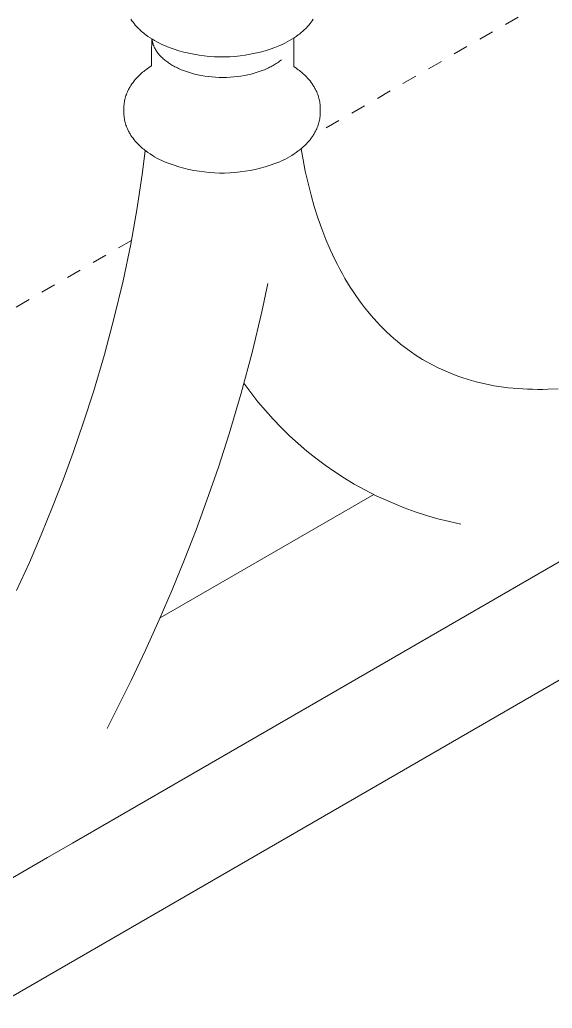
# Model space of a CAD drawing. Header units: inches. Extents: x -9 to 187, y -3 to 135.
# Drawn here: x 147.12 to 150.73, y 46.21 to 52.89 of the extents above; entities that cross this region are included whole.
import ezdxf

# ---------------------------------------------------------------- set-up
doc = ezdxf.new("R2010")
doc.units = ezdxf.units.IN
doc.linetypes.add('HIDDEN', pattern=[1.905, 1.27, -0.635])
doc.layers.add('ZANO_R', color=7, linetype='Continuous', lineweight=0)
doc.layers.add('ZANO_R_przerywana', color=250, linetype='HIDDEN', lineweight=0)

msp = doc.modelspace()

# ---------------------------------------------------------------- linework, layer by layer
at = {"layer": 'ZANO_R'}
for p, q in [((147.88317, 52.88574), (147.87643, 52.89577)), ((147.89031, 52.87586), (147.88317, 52.88574)), ((147.89783, 52.86614), (147.89031, 52.87586)), ((149.0954, 52.87586), (149.08787, 52.86614)), ((149.10253, 52.88574), (149.0954, 52.87586)), ((149.10927, 52.89577), (149.10253, 52.88574)), ((147.90574, 52.8566), (147.89783, 52.86614)), ((147.91401, 52.84723), (147.90574, 52.8566)), ((147.92264, 52.83804), (147.91401, 52.84723)), ((147.92885, 52.83175), (147.92264, 52.83804)), ((147.93524, 52.82555), (147.92885, 52.83175)), ((147.94179, 52.81944), (147.93524, 52.82555)), ((147.9485, 52.81342), (147.94179, 52.81944)), ((147.95538, 52.80748), (147.9485, 52.81342)), ((147.96242, 52.80164), (147.95538, 52.80748)), ((147.96962, 52.79588), (147.96242, 52.80164)), ((149.02329, 52.80164), (149.01609, 52.79588)), ((149.03033, 52.80748), (149.02329, 52.80164)), ((149.0372, 52.81342), (149.03033, 52.80748)), ((149.04392, 52.81944), (149.0372, 52.81342)), ((149.05047, 52.82555), (149.04392, 52.81944)), ((149.05685, 52.83175), (149.05047, 52.82555)), ((149.06307, 52.83804), (149.05685, 52.83175)), ((149.0717, 52.84723), (149.06307, 52.83804)), ((149.07997, 52.8566), (149.0717, 52.84723)), ((149.08787, 52.86614), (149.07997, 52.8566)), ((147.97696, 52.79022), (147.96962, 52.79588)), ((147.99131, 52.77977), (147.97696, 52.79022)), ((148.00598, 52.76975), (147.99131, 52.77977)), ((148.02095, 52.7602), (148.00598, 52.76975)), ((148.01634, 52.66434), (148.0171, 52.76261)), ((148.01842, 52.76178), (148.01882, 52.75848)), ((148.01882, 52.75848), (148.0193, 52.75519)), ((148.0193, 52.75519), (148.01984, 52.7519)), ((148.01984, 52.7519), (148.02045, 52.74861)), ((148.02045, 52.74861), (148.02112, 52.74534)), ((148.0362, 52.75111), (148.02095, 52.7602)), ((148.02112, 52.74534), (148.02186, 52.74207)), ((148.02186, 52.74207), (148.02267, 52.73881)), ((148.02267, 52.73881), (148.02354, 52.73555)), ((148.02354, 52.73555), (148.02448, 52.73231)), ((148.05244, 52.74206), (148.0362, 52.75111)), ((148.06892, 52.73345), (148.05244, 52.74206)), ((148.08563, 52.72529), (148.06892, 52.73345)), ((148.91678, 52.73345), (148.90008, 52.72529)), ((148.93326, 52.74206), (148.91678, 52.73345)), ((148.9495, 52.75111), (148.93326, 52.74206)), ((148.96476, 52.7602), (148.9495, 52.75111)), ((148.97973, 52.76975), (148.96476, 52.7602)), ((148.97872, 52.76909), (148.97771, 52.65905)), ((148.9944, 52.77977), (148.97973, 52.76975)), ((149.00874, 52.79022), (148.9944, 52.77977)), ((149.01609, 52.79588), (149.00874, 52.79022)), ((148.02448, 52.73231), (148.02549, 52.72908)), ((148.02549, 52.72908), (148.02656, 52.72586)), ((148.02656, 52.72586), (148.0277, 52.72264)), ((148.0277, 52.72264), (148.0289, 52.71944)), ((148.0289, 52.71944), (148.03016, 52.71626)), ((148.03016, 52.71626), (148.03148, 52.71308)), ((148.03148, 52.71308), (148.03287, 52.70992)), ((148.03287, 52.70992), (148.03432, 52.70678)), ((148.03432, 52.70678), (148.03584, 52.70365)), ((148.03584, 52.70365), (148.03904, 52.69743)), ((148.03904, 52.69743), (148.04248, 52.69128)), ((148.04248, 52.69128), (148.04616, 52.68521)), ((148.04616, 52.68521), (148.05006, 52.67921)), ((148.05006, 52.67921), (148.05419, 52.67328)), ((148.05419, 52.67328), (148.05853, 52.66744)), ((148.05853, 52.66744), (148.06307, 52.66169)), ((148.10255, 52.71758), (148.08563, 52.72529)), ((148.13499, 52.70498), (148.10255, 52.71758)), ((148.16783, 52.69347), (148.13499, 52.70498)), ((148.20105, 52.68307), (148.16783, 52.69347)), ((148.23459, 52.6738), (148.20105, 52.68307)), ((148.26843, 52.66566), (148.23459, 52.6738)), ((148.75112, 52.6738), (148.71728, 52.66566)), ((148.78466, 52.68307), (148.75112, 52.6738)), ((148.81787, 52.69347), (148.78466, 52.68307)), ((148.85072, 52.70498), (148.81787, 52.69347)), ((148.88316, 52.71758), (148.85072, 52.70498)), ((148.90008, 52.72529), (148.88316, 52.71758)), ((148.01425, 52.58037), (148.01634, 52.66434)), ((148.06307, 52.66169), (148.06782, 52.65603)), ((148.06782, 52.65603), (148.07276, 52.65046)), ((148.07276, 52.65046), (148.07789, 52.64498)), ((148.07789, 52.64498), (148.0832, 52.63961)), ((148.0832, 52.63961), (148.08868, 52.63433)), ((148.08868, 52.63433), (148.09432, 52.62916)), ((148.09432, 52.62916), (148.10013, 52.6241)), ((148.10013, 52.6241), (148.10608, 52.61914)), ((148.10608, 52.61914), (148.11218, 52.6143)), ((148.11218, 52.6143), (148.11841, 52.60956)), ((148.11841, 52.60956), (148.12476, 52.60493)), ((148.12476, 52.60493), (148.13124, 52.60042)), ((148.13124, 52.60042), (148.13783, 52.59602)), ((148.30252, 52.65867), (148.26843, 52.66566)), ((148.33683, 52.65284), (148.30252, 52.65867)), ((148.37132, 52.64816), (148.33683, 52.65284)), ((148.40595, 52.64465), (148.37132, 52.64816)), ((148.44067, 52.6423), (148.40595, 52.64465)), ((148.47545, 52.64113), (148.44067, 52.6423)), ((148.51025, 52.64113), (148.47545, 52.64113)), ((148.54504, 52.6423), (148.51025, 52.64113)), ((148.57976, 52.64465), (148.54504, 52.6423)), ((148.61439, 52.64816), (148.57976, 52.64465)), ((148.64887, 52.65284), (148.61439, 52.64816)), ((148.68318, 52.65867), (148.64887, 52.65284)), ((148.71728, 52.66566), (148.68318, 52.65867)), ((148.85992, 52.59708), (148.86701, 52.60187)), ((148.86701, 52.60187), (148.87396, 52.60679)), ((148.87396, 52.60679), (148.88077, 52.61184)), ((148.88077, 52.61184), (148.88743, 52.61703)), ((148.88743, 52.61703), (148.89393, 52.62234)), ((148.97771, 52.65905), (148.97857, 52.57579)), ((147.9485, 52.53136), (147.95538, 52.53729)), ((147.95538, 52.53729), (147.96242, 52.54314)), ((147.96242, 52.54314), (147.96962, 52.54889)), ((147.96962, 52.54889), (147.97696, 52.55455)), ((147.97696, 52.55455), (147.98609, 52.56129)), ((147.98609, 52.56129), (147.99534, 52.56784)), ((147.99534, 52.56784), (148.00473, 52.5742)), ((148.00473, 52.5742), (148.01425, 52.58037)), ((148.13783, 52.59602), (148.14452, 52.59174)), ((148.14452, 52.59174), (148.15131, 52.58757)), ((148.15131, 52.58757), (148.15819, 52.58351)), ((148.15819, 52.58351), (148.16582, 52.57921)), ((148.16582, 52.57921), (148.17368, 52.57496)), ((148.17368, 52.57496), (148.18178, 52.57078)), ((148.18178, 52.57078), (148.19011, 52.56668)), ((148.19011, 52.56668), (148.19867, 52.56265)), ((148.19867, 52.56265), (148.20746, 52.5587)), ((148.20746, 52.5587), (148.21647, 52.55485)), ((148.21647, 52.55485), (148.22571, 52.55108)), ((148.22571, 52.55108), (148.24485, 52.54387)), ((148.24485, 52.54387), (148.26483, 52.53709)), ((148.26483, 52.53709), (148.28562, 52.53081)), ((148.71052, 52.53081), (148.73131, 52.5371)), ((148.73131, 52.5371), (148.75129, 52.54387)), ((148.75129, 52.54387), (148.77043, 52.55108)), ((148.77043, 52.55108), (148.77967, 52.55485)), ((148.77967, 52.55485), (148.78868, 52.5587)), ((148.78868, 52.5587), (148.79747, 52.56265)), ((148.79747, 52.56265), (148.80603, 52.56668)), ((148.80603, 52.56668), (148.81436, 52.57078)), ((148.81436, 52.57078), (148.82245, 52.57496)), ((148.82245, 52.57496), (148.83032, 52.57921)), ((148.83032, 52.57921), (148.83794, 52.58351)), ((148.83794, 52.58351), (148.84538, 52.5879)), ((148.84538, 52.5879), (148.8527, 52.59242)), ((148.8527, 52.59242), (148.85992, 52.59708)), ((148.97857, 52.57579), (148.99383, 52.56542)), ((148.99383, 52.56542), (149.00874, 52.55455)), ((149.00874, 52.55455), (149.01609, 52.54889)), ((149.01609, 52.54889), (149.02329, 52.54314)), ((149.02329, 52.54314), (149.03032, 52.53729)), ((149.03032, 52.53729), (149.0372, 52.53136)), ((147.88317, 52.45904), (147.89031, 52.46891)), ((147.89031, 52.46891), (147.89783, 52.47863)), ((147.89783, 52.47863), (147.90574, 52.48817)), ((147.90574, 52.48817), (147.91401, 52.49755)), ((147.91401, 52.49755), (147.92264, 52.50674)), ((147.92264, 52.50674), (147.92885, 52.51302)), ((147.92885, 52.51302), (147.93524, 52.51922)), ((147.93524, 52.51922), (147.94179, 52.52533)), ((147.94179, 52.52533), (147.9485, 52.53136)), ((148.28562, 52.53081), (148.30716, 52.52506)), ((148.30716, 52.52506), (148.3294, 52.51988)), ((148.3294, 52.51988), (148.35227, 52.51531)), ((148.35227, 52.51531), (148.37569, 52.51138)), ((148.37569, 52.51138), (148.39958, 52.50812)), ((148.39958, 52.50812), (148.42386, 52.50556)), ((148.42386, 52.50556), (148.44843, 52.50372)), ((148.44843, 52.50372), (148.4732, 52.50261)), ((148.4732, 52.50261), (148.49807, 52.50223)), ((148.49807, 52.50223), (148.52294, 52.50261)), ((148.52294, 52.50261), (148.54771, 52.50372)), ((148.54771, 52.50372), (148.57228, 52.50556)), ((148.57228, 52.50556), (148.59656, 52.50812)), ((148.59656, 52.50812), (148.62045, 52.51138)), ((148.62045, 52.51138), (148.64387, 52.51531)), ((148.64387, 52.51531), (148.66674, 52.51988)), ((148.66674, 52.51988), (148.68897, 52.52506)), ((148.68897, 52.52506), (148.71052, 52.53081)), ((149.0372, 52.53136), (149.04392, 52.52533)), ((149.04392, 52.52533), (149.05047, 52.51922)), ((149.05047, 52.51922), (149.05685, 52.51302)), ((149.05685, 52.51302), (149.06307, 52.50674)), ((149.06307, 52.50674), (149.0717, 52.49755)), ((149.0717, 52.49755), (149.07997, 52.48817)), ((149.07997, 52.48817), (149.08787, 52.47863)), ((149.08787, 52.47863), (149.0954, 52.46891)), ((149.0954, 52.46891), (149.10253, 52.45904)), ((147.84877, 52.39608), (147.85224, 52.40429)), ((147.85224, 52.40429), (147.85597, 52.41243)), ((147.85597, 52.41243), (147.85995, 52.42049)), ((147.85995, 52.42049), (147.86418, 52.42847)), ((147.86418, 52.42847), (147.86709, 52.43366)), ((147.86709, 52.43366), (147.8701, 52.43881)), ((147.8701, 52.43881), (147.87322, 52.44392)), ((147.87322, 52.44392), (147.87643, 52.449)), ((147.87643, 52.449), (147.88317, 52.45904)), ((149.10253, 52.45904), (149.10927, 52.449)), ((149.10927, 52.449), (149.11249, 52.44392)), ((149.11249, 52.44392), (149.11561, 52.43881)), ((149.11561, 52.43881), (149.11862, 52.43366)), ((149.11862, 52.43366), (149.12152, 52.42847)), ((149.12152, 52.42847), (149.12576, 52.42049)), ((149.12576, 52.42049), (149.12974, 52.41243)), ((149.12974, 52.41243), (149.13347, 52.40429)), ((149.13347, 52.40429), (149.13694, 52.39608)), ((147.83062, 52.3281), (147.83192, 52.33681)), ((147.83192, 52.33681), (147.8335, 52.34546)), ((147.8335, 52.34546), (147.83537, 52.35406)), ((147.83537, 52.35406), (147.83752, 52.36257)), ((147.83752, 52.36257), (147.83993, 52.37104)), ((147.83993, 52.37104), (147.84261, 52.37945)), ((147.84261, 52.37945), (147.84556, 52.38779)), ((147.84556, 52.38779), (147.84877, 52.39608)), ((149.13694, 52.39608), (149.14015, 52.38779)), ((149.14015, 52.38779), (149.1431, 52.37945)), ((149.1431, 52.37945), (149.14578, 52.37104)), ((149.14578, 52.37104), (149.14819, 52.36257)), ((149.14819, 52.36257), (149.15034, 52.35406)), ((149.15034, 52.35406), (149.1522, 52.34546)), ((149.1522, 52.34546), (149.15379, 52.33681)), ((149.15379, 52.33681), (149.15509, 52.3281)), ((147.82828, 52.29301), (147.82843, 52.30179)), ((147.82828, 52.26685), (147.82828, 52.29301)), ((147.82843, 52.25807), (147.82828, 52.26685)), ((147.82843, 52.30179), (147.82887, 52.31057)), ((147.82887, 52.31057), (147.8296, 52.31935)), ((147.8296, 52.31935), (147.83062, 52.3281)), ((149.15509, 52.3281), (149.15611, 52.31935)), ((149.15611, 52.31935), (149.15683, 52.31057)), ((149.15683, 52.31057), (149.15727, 52.30179)), ((149.15727, 52.30179), (149.15743, 52.29301)), ((149.15743, 52.26685), (149.15727, 52.25807)), ((149.15743, 52.26685), (149.15743, 52.29301)), ((147.82887, 52.24929), (147.82843, 52.25807)), ((147.8296, 52.24052), (147.82887, 52.24929)), ((147.83062, 52.23177), (147.8296, 52.24052)), ((147.83192, 52.22306), (147.83062, 52.23177)), ((147.8335, 52.2144), (147.83192, 52.22306)), ((147.83537, 52.20581), (147.8335, 52.2144)), ((147.83751, 52.19729), (147.83537, 52.20581)), ((149.15034, 52.20581), (149.14819, 52.19729)), ((149.1522, 52.2144), (149.15034, 52.20581)), ((149.15379, 52.22306), (149.1522, 52.2144)), ((149.15509, 52.23177), (149.15379, 52.22306)), ((149.15611, 52.24052), (149.15509, 52.23177)), ((149.15683, 52.24929), (149.15611, 52.24052)), ((149.15727, 52.25807), (149.15683, 52.24929)), ((147.83993, 52.18883), (147.83751, 52.19729)), ((147.84261, 52.18042), (147.83993, 52.18883)), ((147.84556, 52.17207), (147.84261, 52.18042)), ((147.84877, 52.16379), (147.84556, 52.17207)), ((147.85224, 52.15558), (147.84877, 52.16379)), ((147.85597, 52.14744), (147.85224, 52.15558)), ((147.85995, 52.13937), (147.85597, 52.14744)), ((147.86418, 52.13139), (147.85995, 52.13937)), ((149.12576, 52.13937), (149.12152, 52.13139)), ((149.12974, 52.14744), (149.12576, 52.13937)), ((149.13347, 52.15558), (149.12974, 52.14744)), ((149.13694, 52.16379), (149.13347, 52.15558)), ((149.14015, 52.17207), (149.13694, 52.16379)), ((149.1431, 52.18042), (149.14015, 52.17207)), ((149.14578, 52.18883), (149.1431, 52.18042)), ((149.14819, 52.19729), (149.14578, 52.18883)), ((147.86709, 52.1262), (147.86418, 52.13139)), ((147.8701, 52.12105), (147.86709, 52.1262)), ((147.87322, 52.11594), (147.8701, 52.12105)), ((147.87643, 52.11086), (147.87322, 52.11594)), ((147.88317, 52.10083), (147.87643, 52.11086)), ((147.89031, 52.09095), (147.88317, 52.10083)), ((147.89783, 52.08124), (147.89031, 52.09095)), ((147.90574, 52.07169), (147.89783, 52.08124)), ((147.91401, 52.06232), (147.90574, 52.07169)), ((149.07997, 52.07169), (149.0717, 52.06232)), ((149.08787, 52.08124), (149.07997, 52.07169)), ((149.0954, 52.09095), (149.08787, 52.08124)), ((149.10253, 52.10083), (149.0954, 52.09095)), ((149.10927, 52.11086), (149.10253, 52.10083)), ((149.11249, 52.11594), (149.10927, 52.11086)), ((149.11561, 52.12105), (149.11249, 52.11594)), ((149.11862, 52.1262), (149.11561, 52.12105)), ((149.12152, 52.13139), (149.11862, 52.1262)), ((147.92264, 52.05313), (147.91401, 52.06232)), ((147.92885, 52.04684), (147.92264, 52.05313)), ((147.93524, 52.04064), (147.92885, 52.04684)), ((147.94179, 52.03453), (147.93524, 52.04064)), ((147.9485, 52.02851), (147.94179, 52.03453)), ((147.95538, 52.02257), (147.9485, 52.02851)), ((147.95431, 51.86159), (147.97241, 52.00879)), ((147.96242, 52.01673), (147.95538, 52.02257)), ((147.96962, 52.01097), (147.96242, 52.01673)), ((147.97696, 52.00531), (147.96962, 52.01097)), ((147.99131, 51.99486), (147.97696, 52.00531)), ((149.00874, 52.00531), (148.9944, 51.99486)), ((149.01609, 52.01097), (149.00874, 52.00531)), ((149.02329, 52.01673), (149.01609, 52.01097)), ((149.03033, 52.02257), (149.02329, 52.01673)), ((149.02754, 52.02023), (149.04082, 51.94445)), ((149.0372, 52.02851), (149.03033, 52.02257)), ((149.04392, 52.03453), (149.0372, 52.02851)), ((149.05047, 52.04064), (149.04392, 52.03453)), ((149.05685, 52.04684), (149.05047, 52.04064)), ((149.06307, 52.05313), (149.05685, 52.04684)), ((149.0717, 52.06232), (149.06307, 52.05313)), ((148.00598, 51.98484), (147.99131, 51.99486)), ((148.02095, 51.97529), (148.00598, 51.98484)), ((148.0362, 51.9662), (148.02095, 51.97529)), ((148.05244, 51.95715), (148.0362, 51.9662)), ((148.06892, 51.94854), (148.05244, 51.95715)), ((148.08563, 51.94038), (148.06892, 51.94854)), ((148.10255, 51.93268), (148.08563, 51.94038)), ((148.13499, 51.92007), (148.10255, 51.93268)), ((148.88316, 51.93268), (148.85072, 51.92007)), ((148.90008, 51.94038), (148.88316, 51.93268)), ((148.91678, 51.94854), (148.90008, 51.94038)), ((148.93326, 51.95715), (148.91678, 51.94854)), ((148.9495, 51.9662), (148.93326, 51.95715)), ((148.96476, 51.97529), (148.9495, 51.9662)), ((148.97973, 51.98484), (148.96476, 51.97529)), ((148.9944, 51.99486), (148.97973, 51.98484)), ((149.04082, 51.94445), (149.05587, 51.86901)), ((148.16783, 51.90856), (148.13499, 51.92007)), ((148.20105, 51.89816), (148.16783, 51.90856)), ((148.23459, 51.88889), (148.20105, 51.89816)), ((148.26843, 51.88075), (148.23459, 51.88889)), ((148.30252, 51.87376), (148.26843, 51.88075)), ((148.33683, 51.86793), (148.30252, 51.87376)), ((148.37132, 51.86325), (148.33683, 51.86793)), ((148.64887, 51.86793), (148.61439, 51.86325)), ((148.68318, 51.87376), (148.64887, 51.86793)), ((148.71728, 51.88075), (148.68318, 51.87376)), ((148.75112, 51.88889), (148.71728, 51.88075)), ((148.78466, 51.89816), (148.75112, 51.88889)), ((148.81787, 51.90856), (148.78466, 51.89816)), ((148.85072, 51.92007), (148.81787, 51.90856)), ((149.05587, 51.86901), (149.07422, 51.78783)), ((147.91852, 51.62031), (147.95431, 51.86159)), ((148.40595, 51.85974), (148.37132, 51.86325)), ((148.44067, 51.85739), (148.40595, 51.85974)), ((148.47545, 51.85622), (148.44067, 51.85739)), ((148.51025, 51.85622), (148.47545, 51.85622)), ((148.54504, 51.85739), (148.51025, 51.85622)), ((148.57976, 51.85974), (148.54504, 51.85739)), ((148.61439, 51.86325), (148.57976, 51.85974)), ((149.07422, 51.78783), (149.09482, 51.70719)), ((149.09482, 51.70719), (149.11699, 51.62975)), ((147.87473, 51.37564), (147.91852, 51.62031)), ((149.11699, 51.62975), (149.14145, 51.55301)), ((149.14145, 51.55301), (149.16732, 51.47973)), ((149.16732, 51.47973), (149.1955, 51.40731)), ((149.1955, 51.40731), (149.2249, 51.3385)), ((147.82304, 51.12826), (147.87473, 51.37564)), ((149.2249, 51.3385), (149.25662, 51.27074)), ((149.25662, 51.27074), (149.2727, 51.23856)), ((149.2727, 51.23856), (149.28937, 51.20668)), ((149.28937, 51.20668), (149.30661, 51.17511)), ((149.30661, 51.17511), (149.32441, 51.14385)), ((149.32441, 51.14385), (149.34207, 51.11412)), ((147.76357, 50.87889), (147.82304, 51.12826)), ((148.80168, 51.10813), (148.76115, 50.91833)), ((149.34207, 51.11412), (149.36031, 51.08473)), ((149.36031, 51.08473), (149.3791, 51.05568)), ((149.3791, 51.05568), (149.39844, 51.02701)), ((149.39844, 51.02701), (149.41759, 50.99978)), ((149.41759, 50.99978), (149.43728, 50.97294)), ((149.43728, 50.97294), (149.45751, 50.94649)), ((149.45751, 50.94649), (149.47825, 50.92046)), ((147.69649, 50.6282), (147.76357, 50.87889)), ((148.76115, 50.91833), (148.6955, 50.64304)), ((149.47825, 50.92046), (149.49881, 50.89574)), ((149.49881, 50.89574), (149.51988, 50.87144)), ((149.51988, 50.87144), (149.54145, 50.84759)), ((149.54145, 50.84759), (149.56351, 50.8242)), ((149.56351, 50.8242), (149.5854, 50.80196)), ((149.5854, 50.80196), (149.60777, 50.78019)), ((149.60777, 50.78019), (149.6306, 50.75891)), ((149.6306, 50.75891), (149.65388, 50.73814)), ((149.65388, 50.73814), (149.67708, 50.71833)), ((149.67708, 50.71833), (149.70072, 50.69904)), ((149.70072, 50.69904), (149.72478, 50.68027)), ((149.72478, 50.68027), (149.74924, 50.66204)), ((149.74924, 50.66204), (149.77375, 50.64462)), ((147.62205, 50.37694), (147.69649, 50.6282)), ((148.6955, 50.64304), (148.62173, 50.36731)), ((149.77375, 50.64462), (149.79864, 50.62774)), ((149.79864, 50.62774), (149.82391, 50.61143)), ((149.82391, 50.61143), (149.84953, 50.59568)), ((149.84953, 50.59568), (149.86827, 50.58466)), ((149.86827, 50.58466), (149.95484, 50.5388)), ((149.95484, 50.5388), (150.06537, 50.49124)), ((150.06537, 50.49124), (150.094, 50.48074)), ((150.094, 50.48074), (150.12285, 50.47086)), ((150.12285, 50.47086), (150.15192, 50.4616)), ((150.15192, 50.4616), (150.18116, 50.45297)), ((148.68685, 50.37099), (148.64033, 50.4341)), ((150.18116, 50.45297), (150.21121, 50.4448)), ((150.21121, 50.4448), (150.24143, 50.43725)), ((150.24143, 50.43725), (150.2718, 50.43032)), ((150.2718, 50.43032), (150.3023, 50.42403)), ((150.3023, 50.42403), (150.33375, 50.41821)), ((150.33375, 50.41821), (150.36532, 50.41302)), ((150.36532, 50.41302), (150.39698, 50.40846)), ((150.39698, 50.40846), (150.42872, 50.40453)), ((150.42872, 50.40453), (150.4615, 50.40111)), ((150.4615, 50.40111), (150.49436, 50.39831)), ((150.49436, 50.39831), (150.52725, 50.39614)), ((150.52725, 50.39614), (150.56018, 50.39458)), ((150.56018, 50.39458), (150.5942, 50.39361)), ((150.66227, 50.39347), (150.69629, 50.39431)), ((150.69629, 50.39431), (150.7665, 50.39786)), ((147.55584, 50.17143), (147.62205, 50.37694)), ((148.62173, 50.36731), (148.54011, 50.09184)), ((148.73541, 50.30943), (148.68685, 50.37099)), ((150.5942, 50.39361), (150.62823, 50.39323)), ((150.62823, 50.39323), (150.66227, 50.39347)), ((148.78595, 50.24949), (148.73541, 50.30943)), ((152.44911, 50.19442), (147.48052, 47.3258)), ((148.83842, 50.19123), (148.78595, 50.24949)), ((147.48537, 49.96733), (147.55584, 50.17143)), ((148.89277, 50.13472), (148.83842, 50.19123)), ((148.94893, 50.08), (148.89277, 50.13472)), ((148.54011, 50.09184), (148.46778, 49.86731)), ((149.00684, 50.02715), (148.94893, 50.08)), ((149.06645, 49.97622), (149.00684, 50.02715)), ((147.41736, 49.78209), (147.48537, 49.96733)), ((149.12769, 49.92726), (149.06645, 49.97622)), ((149.19049, 49.88032), (149.12769, 49.92726)), ((148.46778, 49.86731), (148.3908, 49.64433)), ((149.25479, 49.83545), (149.19049, 49.88032)), ((149.32052, 49.79271), (149.25479, 49.83545)), ((149.38761, 49.75214), (149.32052, 49.79271)), ((147.34598, 49.59812), (147.41736, 49.78209)), ((149.53622, 49.67343), (149.38761, 49.75214)), ((148.07376, 48.84795), (149.51917, 49.68246)), ((149.72446, 49.59241), (149.53622, 49.67343)), ((147.26906, 49.41008), (147.34598, 49.59812)), ((148.3908, 49.64433), (148.31675, 49.44264)), ((149.79984, 49.56531), (149.72446, 49.59241)), ((149.87608, 49.54072), (149.79984, 49.56531)), ((149.95309, 49.51868), (149.87608, 49.54072)), ((150.03078, 49.4992), (149.95309, 49.51868)), ((150.10909, 49.48231), (150.03078, 49.4992)), ((147.18874, 49.22348), (147.26906, 49.41008)), ((148.31675, 49.44264), (148.23903, 49.24234)), ((152.40025, 49.36612), (146.93158, 46.20878)), ((147.10292, 49.0337), (147.18874, 49.22348)), ((148.23903, 49.24234), (148.15549, 49.03811)), ((148.15549, 49.03811), (148.06825, 48.83544)), ((148.06825, 48.83544), (147.97523, 48.62971)), ((147.97523, 48.62971), (147.87847, 48.42571)), ((147.87847, 48.42571), (147.7143, 48.09969)), ((147.48052, 47.3258), (147.31267, 47.22889)), ((147.31267, 47.22889), (146.8126, 46.94018))]:
    msp.add_line(p, q, dxfattribs=at)
at = {"layer": 'ZANO_R_przerywana', "ltscale": 0.05}
for p, q in [((153.78717, 54.8109), (149.1085, 52.10967)), ((147.87944, 51.40007), (141.75414, 47.86363))]:
    msp.add_line(p, q, dxfattribs=at)

doc.saveas('drawing.dxf')
